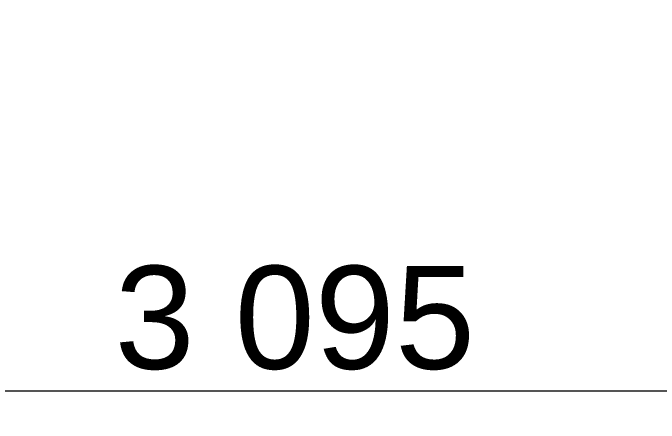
# Model space of a CAD drawing. Header units: millimetres. Extents: x 2336463 to 2579121, y 595385 to 778077.
# Drawn here: x 2477657.4 to 2478127.3, y 622724.7 to 623023.4 of the extents above; entities that cross this region are included whole.
import ezdxf

# ---------------------------------------------------------------- set-up
doc = ezdxf.new("R2010")
doc.units = ezdxf.units.MM
doc.header["$MEASUREMENT"] = 0
doc.layers.add('1 Планировка размеры', color=7, linetype='Continuous')
doc.layers.add('1 Планировка размеры_Ном._пера__242', color=7, linetype='Continuous', lineweight=13, true_color=0x1b55b5)
doc.styles.add('СГЕНЕРИР_СТИЛЬ_1', font='arial.ttf')
doc.dimstyles.new('СГЕНЕРИР_СТИЛЬ__1', dxfattribs={"dimtxt": 75, "dimasz": 23.75, "dimexe": 0.18, "dimexo": 300, "dimgap": 0, "dimtad": 1, "dimtih": 1, "dimtoh": 1, "dimdec": 0, "dimzin": 0, "dimdsep": 46, "dimtxsty": 'СГЕНЕРИР_СТИЛЬ_1', "dimblk": 'ARROWHEAD_6', "dimblk1": 'ARROWHEAD_6', "dimblk2": 'ARROWHEAD_6', "dimcen": 0.09, "dimclrd": 256, "dimclre": 256, "dimclrt": 256, "dimazin": 0, "dimtfac": 1, "dimtdec": 4, "dimtmove": 0, "dimatfit": 3, "dimfxl": 0, "dimtolj": 1, "dimtzin": 0, "dimarcsym": 0})

# ---------------------------------------------------------------- blocks, each defined once
blk = doc.blocks.new('*D2205', base_point=(2086872.01, 585813.69))
at = {"layer": '1 Планировка размеры_Ном._пера__242', "color": 152, "linetype": 'Continuous', "lineweight": 13, "true_color": 0x1b55b5}
for p, q in [((2476312.08, 622724.74), (2476312.08, 622771.62)), ((2479407.08, 622724.74), (2479407.08, 622771.62)), ((2476324.58, 622760.68), (2476299.58, 622735.68)), ((2479419.58, 622760.68), (2479394.58, 622735.68)), ((2476312.08, 622748.18), (2479407.08, 622748.18))]:
    blk.add_line(p, q, dxfattribs=at)
at = {"layer": '1 Планировка размеры_Ном._пера__242', "color": 152, "lineweight": 13, "true_color": 0x1b55b5, "insert": (2477731.35, 622763.18), "char_height": 75, "attachment_point": 7, "style": 'СГЕНЕРИР_СТИЛЬ_1'}
blk.add_mtext('\\A1;{\\pql;\\fArial|b0|i0|c204|p38;3\xa0095}', dxfattribs=at)
blk = doc.blocks.new('ARROWHEAD_6')
at = {"color": 0, "linetype": 'Continuous', "lineweight": 0}
for p, q in [((-0.5, -0.5), (0.5, 0.5)), ((0, 0), (-1, 0))]:
    blk.add_line(p, q, dxfattribs=at)

msp = doc.modelspace()

# ---------------------------------------------------------------- dimensions: what is measured, and where the dimension line sits
at = {"layer": '1 Планировка размеры', "color": 152, "linetype": 'Continuous', "lineweight": 13, "true_color": 0x1b55b5}
dim = msp.add_linear_dim(base=(2479407.08, 622748.18), p1=(2476312.08, 623031.44), p2=(2479407.08, 623031.44), dimstyle='СГЕНЕРИР_СТИЛЬ__1', dxfattribs=at)
dim.commit()
dim.dimension.update_dxf_attribs({"geometry": '*D2205', "text_midpoint": (2477860.17, 622800.68), "dimtype": 160})

doc.saveas('drawing.dxf')
